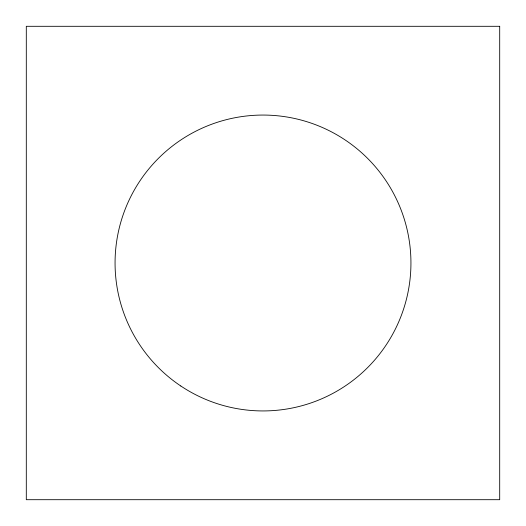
<?xml version="1.0" encoding="UTF-8"?>
<svg xmlns="http://www.w3.org/2000/svg" width="526" height="526" viewBox="0 0 526 526"><rect width="100%" height="100%" fill="white"/><g stroke="black" fill="none" stroke-linecap="round" stroke-linejoin="round"><path stroke-width="0.79" d="M499.7 26.3L26.3 26.3L26.3 499.7L499.7 499.7L499.7 26.3M180.812 386.005A147.938 147.938 0 0 0 410.622 272.678A147.938 147.938 0 0 0 197.572 130.316A147.938 147.938 0 0 0 180.812 386.005"/></g></svg>
